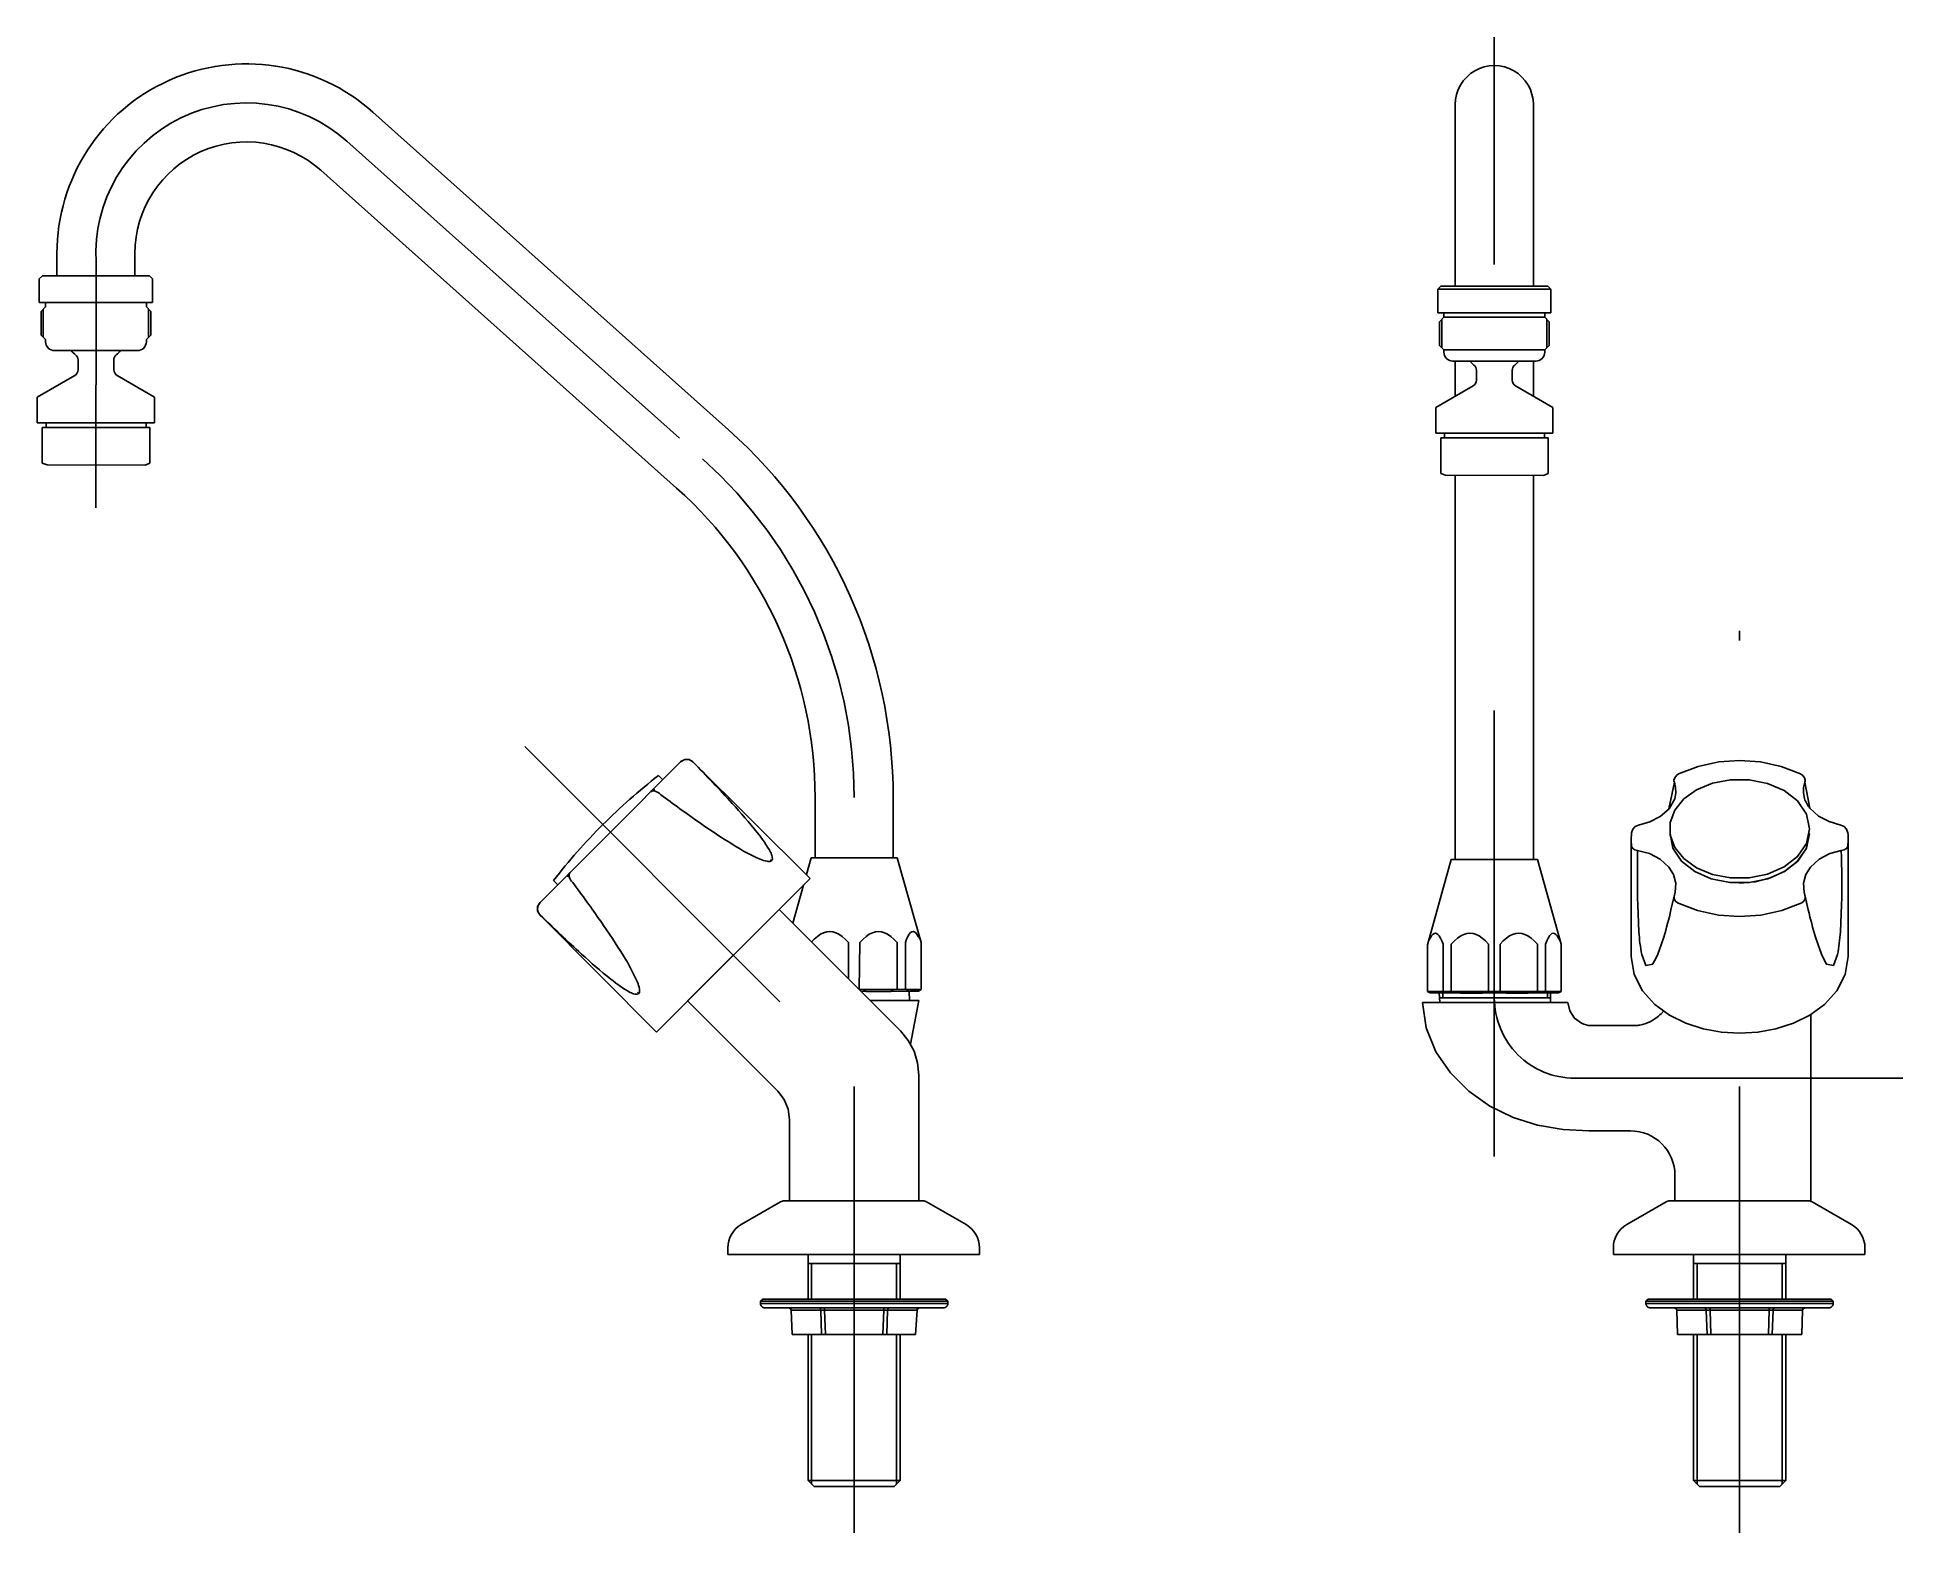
# Model space of a CAD drawing. Extents: x 6.557 to 6.975, y -0.089 to 0.247.
import ezdxf

# ---------------------------------------------------------------- set-up
doc = ezdxf.new("R2010")
doc.units = 0
doc.header["$LTSCALE"] = 0.2
doc.header["$MEASUREMENT"] = 0
doc.linetypes.add('AXES', pattern=[0.54, 0.3, -0.08, 0.08, -0.08])
doc.linetypes.add('CONTINU', pattern=[0])
doc.layers.get('0').update_dxf_attribs({"linetype": 'CONTINUOUS'})
doc.layers.add('DECA_EIXOS', color=5, linetype='AXES')

msp = doc.modelspace()

# ---------------------------------------------------------------- linework, layer by layer
at = {"linetype": 'CONTINU'}
for points in [[(6.63222, 0.23, 0.647942), (6.56142, 0.1983)], [(6.89245, 0.23167, 1.000025), (6.87495, 0.23167)], [(6.62057, 0.21694, 0.647943), (6.57892, 0.1983)], [(6.55887, 0.1785, 0.414214), (6.56087, 0.1765)], [(6.56464, 0.1765, 0.046263), (6.5656, 0.17557)], [(6.57473, 0.17557, 0.046026), (6.57569, 0.1765)], [(6.57947, 0.1765, 0.414214), (6.58147, 0.1785)], [(6.8724, 0.17617, 0.414214), (6.8744, 0.17417)], [(6.893, 0.17417, 0.414214), (6.895, 0.17617)], [(6.56542, 0.17094, 0.267952), (6.56617, 0.17224)], [(6.56617, 0.1744, 0.227736), (6.5656, 0.17557)], [(6.57473, 0.17557, 0.227756), (6.57417, 0.1744)], [(6.57417, 0.17224, 0.267941), (6.57492, 0.17094)], [(6.87818, 0.17417, 0.045659), (6.87913, 0.17326)], [(6.8797, 0.17208, 0.230802), (6.87913, 0.17326)], [(6.88827, 0.17325, 0.227722), (6.8877, 0.17208)], [(6.88827, 0.17325, 0.046026), (6.88922, 0.17417)], [(6.87895, 0.16861, 0.267952), (6.8797, 0.16991)], [(6.8877, 0.16991, 0.267941), (6.88845, 0.16861)], [(6.74892, 0.07632, 0.213636), (6.71202, 0.15875)], [(6.73142, 0.07632, 0.213636), (6.70036, 0.14569)], [(6.70407, 0.08426, 0.414465), (6.70125, 0.08427)], [(6.71844, 0.06843, 0.016029), (6.71282, 0.07499, 0.00848), (6.70407, 0.08426)], [(6.69633, 0.08125, 0.031509), (6.68381, 0.07022)], [(6.92406, 0.07974, -0.186324), (6.92398, 0.08017)], [(6.95334, 0.07974, 0.186366), (6.95343, 0.08017)], [(6.69511, 0.07796, 0.092556), (6.69457, 0.07758)], [(6.69457, 0.07758, -0.270777), (6.69554, 0.07773, -0.123806), (6.69678, 0.07697)], [(6.69492, 0.07777, -0.270414), (6.69547, 0.07806)], [(6.71325, 0.06558, -0.014715), (6.70547, 0.0707, -0.008307), (6.69678, 0.07697)], [(6.95323, 0.07612, 0.101361), (6.95446, 0.07389)], [(6.68381, 0.07022, 0.031509), (6.67278, 0.05771)], [(6.71844, 0.06843, -0.046923), (6.72142, 0.06407, -0.062361), (6.72182, 0.06299), (6.72185, 0.06252), (6.72168, 0.06217)], [(6.96305, 0.06682, 0.030229), (6.96296, 0.06842)], [(6.72168, 0.06217), (6.72142, 0.06201, -0.108249), (6.72066, 0.062, -0.053724), (6.71912, 0.06246, -0.039093), (6.71325, 0.06558)], [(6.91612, 0.04619), (6.91584, 0.05225, -0.00979), (6.91581, 0.06439)], [(6.96129, 0.04619), (6.96157, 0.05225, 0.009792), (6.9615, 0.06445)], [(6.67627, 0.05911, 0.270418), (6.67598, 0.05856)], [(6.67607, 0.05892, -0.092563), (6.67645, 0.05946)], [(6.67645, 0.05946, 0.270802), (6.6763, 0.05849, 0.12379), (6.67706, 0.05725)], [(6.68845, 0.04078, 0.014715), (6.68334, 0.04856, 0.008308), (6.67706, 0.05725)], [(6.66977, 0.04996, -0.414471), (6.66976, 0.05278)], [(6.92331, 0.05112, -0.016119), (6.92168, 0.04497), (6.92068, 0.04199)], [(6.9541, 0.05112, 0.016118), (6.95572, 0.04497), (6.95672, 0.04199)], [(6.6856, 0.03559, -0.016027), (6.67905, 0.04121, -0.008481), (6.66977, 0.04996)], [(6.91765, 0.03866), (6.91676, 0.04108, -0.030854), (6.91612, 0.04619)], [(6.95976, 0.03866), (6.96065, 0.04108, 0.030854), (6.96129, 0.04619)], [(6.92068, 0.04199, -0.033824), (6.91922, 0.03893), (6.91765, 0.03866)], [(6.95672, 0.04199, 0.033822), (6.95819, 0.03893), (6.95976, 0.03866)], [(6.69186, 0.03235), (6.69202, 0.03261, 0.10824), (6.69203, 0.03337, 0.053722), (6.69157, 0.03491, 0.039092), (6.68845, 0.04078)], [(6.6856, 0.03559, 0.046923), (6.68996, 0.03261, 0.062359), (6.69105, 0.03221), (6.69151, 0.03218), (6.69186, 0.03235)], [(6.90321, 0.02571, 0.108157), (6.90541, 0.02518)], [(6.91541, 0.02518, 0.041059), (6.91634, 0.02527)], [(6.91634, 0.02527, 0.070486), (6.91855, 0.026)], [(6.91855, 0.026, 0.084811), (6.92109, 0.02783)], [(6.9242, -0.00842, 0.414211), (6.9142, 0.00158)], [(6.72448, -0.01414, 0.131653), (6.72368, -0.01435)], [(6.75642, -0.01435, 0.131682), (6.75562, -0.01414)], [(6.92302, -0.01414, 0.131652), (6.92222, -0.01435)], [(6.95496, -0.01435, 0.131651), (6.95416, -0.01414)], [(6.71485, -0.01945, 0.267949), (6.71185, -0.02464)], [(6.76825, -0.02464, 0.267948), (6.76525, -0.01945)], [(6.91339, -0.01945, 0.267949), (6.91039, -0.02464)], [(6.96679, -0.02464, 0.267964), (6.96379, -0.01945)], [(6.71917, -0.03713, 0.414214), (6.72017, -0.03813)], [(6.76017, -0.03813, 0.414218), (6.76117, -0.03713)], [(6.9177, -0.03713, 0.41536), (6.91871, -0.03813)], [(6.9587, -0.03813, 0.415393), (6.9597, -0.03713)], [(6.72606, -0.0386, 0.398683), (6.72543, -0.03813)], [(6.72563, -0.03813), (6.72584, -0.03819, -0.239801), (6.72606, -0.0386)], [(6.73225, -0.03813), (6.73246, -0.03819, -0.239788), (6.73268, -0.0386)], [(6.74808, -0.03813), (6.74787, -0.03819, 0.239788), (6.74765, -0.0386)], [(6.7547, -0.03813), (6.75449, -0.03819, 0.239802), (6.75427, -0.0386)], [(6.7549, -0.03813, 0.398496), (6.75427, -0.0386)], [(6.9246, -0.0386, 0.39862), (6.92397, -0.03813)], [(6.92417, -0.03813), (6.92438, -0.03819, -0.239788), (6.9246, -0.0386)], [(6.93079, -0.03813), (6.931, -0.03819, -0.239804), (6.93122, -0.0386)], [(6.94662, -0.03813), (6.94641, -0.03819, 0.239789), (6.94619, -0.0386)], [(6.95324, -0.03813), (6.95303, -0.03819, 0.239801), (6.95281, -0.0386)], [(6.95344, -0.03813, 0.398573), (6.95281, -0.0386)]]:
    msp.add_lwpolyline(points, format="xyb", dxfattribs=at)
for points in [[(6.87495, 0.19097), (6.87495, 0.23167)], [(6.89245, 0.19097), (6.89245, 0.23167)], [(6.63222, 0.23), (6.71202, 0.15875)], [(6.62057, 0.21694), (6.70036, 0.14569)], [(6.56142, 0.1933), (6.56142, 0.1983)], [(6.57892, 0.1933), (6.57892, 0.1983)], [(6.55747, 0.19259), (6.55818, 0.1933)], [(6.55747, 0.1873), (6.55747, 0.19259)], [(6.57017, 0.1933), (6.55818, 0.1933)], [(6.56142, 0.1933), (6.56292, 0.1933)], [(6.57017, 0.1933), (6.58216, 0.1933)], [(6.57742, 0.1933), (6.57892, 0.1933)], [(6.58287, 0.19259), (6.58216, 0.1933)], [(6.58287, 0.1873), (6.58287, 0.19259)], [(6.871, 0.19026), (6.87171, 0.19097)], [(6.871, 0.19026), (6.8964, 0.19026)], [(6.871, 0.18497), (6.871, 0.19026)], [(6.87171, 0.19097), (6.89569, 0.19097)], [(6.87495, 0.19097), (6.89245, 0.19097)], [(6.8964, 0.19026), (6.89569, 0.19097)], [(6.8964, 0.18497), (6.8964, 0.19026)], [(6.55887, 0.1873), (6.55747, 0.1873)], [(6.57017, 0.1873), (6.55747, 0.1873)], [(6.55887, 0.18629), (6.55787, 0.18529)], [(6.55787, 0.17999), (6.55787, 0.18529)], [(6.55837, 0.17949), (6.55837, 0.1858)], [(6.55887, 0.18629), (6.55887, 0.1873)], [(6.57017, 0.1873), (6.58287, 0.1873)], [(6.58147, 0.18629), (6.58147, 0.1873)], [(6.58247, 0.1853), (6.58147, 0.18629)], [(6.58197, 0.17949), (6.58197, 0.1858)], [(6.58247, 0.17999), (6.58247, 0.1853)], [(6.8724, 0.18497), (6.871, 0.18497)], [(6.8837, 0.18497), (6.871, 0.18497)], [(6.8724, 0.18397), (6.8724, 0.18497)], [(6.8837, 0.18497), (6.8964, 0.18497)], [(6.895, 0.18397), (6.895, 0.18497)], [(6.55887, 0.17899), (6.55787, 0.17999)], [(6.58247, 0.17999), (6.58147, 0.17899)], [(6.8724, 0.18397), (6.8714, 0.18297)], [(6.8714, 0.17767), (6.8714, 0.18297)], [(6.8719, 0.17717), (6.8719, 0.18347)], [(6.8724, 0.18397), (6.895, 0.18397)], [(6.896, 0.18297), (6.895, 0.18397)], [(6.8955, 0.17717), (6.8955, 0.18347)], [(6.896, 0.17767), (6.896, 0.18297)], [(6.55887, 0.1785), (6.55887, 0.17899)], [(6.5702, 0.1765), (6.56087, 0.1765)], [(6.57947, 0.1765), (6.5702, 0.1765)], [(6.58147, 0.1785), (6.58147, 0.17899)], [(6.8724, 0.17667), (6.8714, 0.17767)], [(6.8724, 0.17617), (6.8724, 0.17667)], [(6.895, 0.17667), (6.8724, 0.17667)], [(6.896, 0.17767), (6.895, 0.17667)], [(6.895, 0.17617), (6.895, 0.17667)], [(6.56617, 0.17224), (6.56617, 0.1744)], [(6.57417, 0.17224), (6.57417, 0.1744)], [(6.8837, 0.17417), (6.8744, 0.17417)], [(6.87495, 0.1663), (6.87495, 0.17417)], [(6.8797, 0.16991), (6.8797, 0.17208)], [(6.893, 0.17417), (6.8837, 0.17417)], [(6.8877, 0.16991), (6.8877, 0.17208)], [(6.89245, 0.1663), (6.89245, 0.17417)], [(6.56542, 0.17094), (6.55703, 0.1661)], [(6.58331, 0.1661), (6.57492, 0.17094)], [(6.87895, 0.16861), (6.87056, 0.16377)], [(6.89684, 0.16377), (6.88845, 0.16861)], [(6.55703, 0.16029), (6.55703, 0.1661)], [(6.58331, 0.16029), (6.58331, 0.1661)], [(6.87056, 0.15796), (6.87056, 0.16377)], [(6.89684, 0.15796), (6.89684, 0.16377)], [(6.55703, 0.16029), (6.57019, 0.16029)], [(6.55815, 0.15927), (6.55815, 0.15128)], [(6.55815, 0.15927), (6.57018, 0.15926)], [(6.559, 0.16029), (6.559, 0.15927)], [(6.57018, 0.15926), (6.58225, 0.15925)], [(6.57019, 0.16029), (6.58331, 0.16029)], [(6.5814, 0.16029), (6.5814, 0.15925)], [(6.58225, 0.15925), (6.58225, 0.15125)], [(6.87056, 0.15796), (6.8837, 0.15796)], [(6.87169, 0.15695), (6.87168, 0.14895)], [(6.87169, 0.15695), (6.8837, 0.15693)], [(6.87254, 0.15796), (6.87254, 0.15695)], [(6.8837, 0.15796), (6.89684, 0.15796)], [(6.8837, 0.15693), (6.89579, 0.15692)], [(6.89494, 0.15796), (6.89494, 0.15693)], [(6.89579, 0.15692), (6.89578, 0.14893)], [(6.55815, 0.15128), (6.5592, 0.15087)], [(6.5592, 0.15087), (6.5812, 0.15085)], [(6.5812, 0.15085), (6.58225, 0.15125)], [(6.87168, 0.14895), (6.87273, 0.14855)], [(6.87273, 0.14855), (6.89473, 0.14853)], [(6.87495, 0.06242), (6.87495, 0.14854)], [(6.89245, 0.06242), (6.89245, 0.14853)], [(6.89473, 0.14853), (6.89578, 0.14893)], [(6.70125, 0.08427), (6.68551, 0.06852)], [(6.70407, 0.08426), (6.70321, 0.08486), (6.70218, 0.08484), (6.70125, 0.08427)], [(6.70407, 0.08426), (6.7303, 0.05817)], [(6.70407, 0.08426), (6.70905, 0.07906)], [(6.92502, 0.08158), (6.92941, 0.08329), (6.93401, 0.0843), (6.9387, 0.08462)], [(6.95238, 0.08158), (6.948, 0.08329), (6.9434, 0.0843), (6.9387, 0.08462)], [(6.69728, 0.0803), (6.69633, 0.08125)], [(6.92406, 0.07974), (6.92286, 0.07377)], [(6.92502, 0.08158), (6.92453, 0.08123), (6.92417, 0.08074), (6.92398, 0.08017)], [(6.92415, 0.07603), (6.92439, 0.07733), (6.92435, 0.07854), (6.92406, 0.07974)], [(6.95238, 0.08158), (6.95288, 0.08123), (6.95324, 0.08074), (6.95343, 0.08017)], [(6.95323, 0.07612), (6.95302, 0.07733), (6.95305, 0.07854), (6.95334, 0.07974)], [(6.95334, 0.07974), (6.95446, 0.07389)], [(6.73142, 0.06279), (6.73142, 0.07632)], [(6.74892, 0.06279), (6.74892, 0.07632)], [(6.92415, 0.07603), (6.92287, 0.07379), (6.9209, 0.07208), (6.91856, 0.07088), (6.91605, 0.07013)], [(6.95446, 0.07389), (6.95642, 0.07213), (6.95879, 0.0709), (6.96136, 0.07013)], [(6.66976, 0.05278), (6.68551, 0.06852)], [(6.91435, 0.06682), (6.91445, 0.06842)], [(6.91445, 0.06842), (6.91472, 0.0692), (6.91529, 0.0698), (6.91605, 0.07013)], [(6.92313, 0.06824), (6.92313, 0.0693)], [(6.92313, 0.06824), (6.9237, 0.06497), (6.92565, 0.06207), (6.92862, 0.05973), (6.93234, 0.05809), (6.93653, 0.05724), (6.94088, 0.05724), (6.94506, 0.05809), (6.94879, 0.05973), (6.95176, 0.06207), (6.95371, 0.06497), (6.9544, 0.06824)], [(6.9544, 0.06824), (6.95364, 0.06482), (6.95163, 0.06193), (6.94884, 0.05976), (6.94565, 0.05828), (6.94222, 0.05742), (6.9387, 0.05714)], [(6.96296, 0.06842), (6.96268, 0.0692), (6.96212, 0.0698), (6.96136, 0.07013)], [(6.73052, 0.06279), (6.72945, 0.05901)], [(6.73052, 0.06279), (6.74982, 0.06279)], [(6.73142, 0.06279), (6.74892, 0.06279)], [(6.74982, 0.06279), (6.75517, 0.04379)], [(6.91435, 0.06682), (6.91444, 0.06535)], [(6.91435, 0.06682), (6.91435, 0.04066)], [(6.91444, 0.06535), (6.91474, 0.06485), (6.91524, 0.06454), (6.91581, 0.06439)], [(6.91581, 0.06439), (6.91848, 0.06372), (6.92085, 0.06249), (6.92284, 0.0607)], [(6.9615, 0.06445), (6.95893, 0.06372), (6.95655, 0.06249), (6.95457, 0.0607)], [(6.96296, 0.06535), (6.96267, 0.06485), (6.96216, 0.06454), (6.9615, 0.06445)], [(6.96305, 0.06682), (6.96296, 0.06535)], [(6.96305, 0.06682), (6.96305, 0.04066)], [(6.72138, 0.06242), (6.72168, 0.06217)], [(6.87405, 0.06242), (6.8687, 0.04327)], [(6.8837, 0.06242), (6.87405, 0.06242)], [(6.8837, 0.06242), (6.89335, 0.06242)], [(6.89335, 0.06242), (6.8987, 0.04342)], [(6.92284, 0.0607), (6.92388, 0.05901), (6.92438, 0.0571), (6.92424, 0.05506)], [(6.95457, 0.0607), (6.95353, 0.05901), (6.95303, 0.0571), (6.95317, 0.05506)], [(6.67373, 0.05675), (6.67278, 0.05771)], [(6.7303, 0.05817), (6.71308, 0.04095)], [(6.72879, 0.05665), (6.72639, 0.04815)], [(6.92424, 0.05506), (6.92331, 0.05112)], [(6.92403, 0.05419), (6.92409, 0.05445)], [(6.92424, 0.05506), (6.92409, 0.05445)], [(6.95317, 0.05506), (6.9541, 0.05112)], [(6.95317, 0.05506), (6.95331, 0.05445)], [(6.95338, 0.05419), (6.95331, 0.05445)], [(6.66977, 0.04996), (6.66918, 0.05082), (6.66919, 0.05185), (6.66976, 0.05278)], [(6.70283, 0.03069), (6.72334, 0.0512)], [(6.75057, 0.02397), (6.72334, 0.0512)], [(6.92403, 0.05419), (6.92402, 0.05361), (6.92431, 0.0531), (6.92476, 0.05271)], [(6.92476, 0.05271), (6.92922, 0.05097), (6.93393, 0.04994), (6.9387, 0.04961)], [(6.95264, 0.05271), (6.94819, 0.05097), (6.94348, 0.04994), (6.9387, 0.04961)], [(6.95338, 0.05419), (6.95338, 0.05361), (6.95309, 0.0531), (6.95264, 0.05271)], [(6.9541, 0.05112), (6.95338, 0.05419)], [(6.66977, 0.04996), (6.69587, 0.02373)], [(6.66977, 0.04996), (6.67497, 0.04498)], [(6.73401, 0.04621), (6.73332, 0.046)], [(6.73469, 0.04627), (6.73401, 0.04621)], [(6.73538, 0.04621), (6.73469, 0.04627)], [(6.73607, 0.046), (6.73538, 0.04621)], [(6.74427, 0.046), (6.74495, 0.04621)], [(6.74495, 0.04621), (6.74564, 0.04627)], [(6.74564, 0.04627), (6.74632, 0.04621)], [(6.74632, 0.04621), (6.74701, 0.046)], [(6.75252, 0.04566), (6.75282, 0.04601)], [(6.75282, 0.04601), (6.7531, 0.04621)], [(6.7531, 0.04621), (6.75338, 0.04627)], [(6.75338, 0.04627), (6.75366, 0.04621)], [(6.75366, 0.04621), (6.75394, 0.04601)], [(6.75394, 0.04601), (6.75423, 0.04566)], [(6.73124, 0.04457), (6.73062, 0.04391)], [(6.73193, 0.04518), (6.73124, 0.04457)], [(6.73265, 0.04567), (6.73193, 0.04518)], [(6.73332, 0.046), (6.73265, 0.04567)], [(6.73676, 0.04566), (6.73607, 0.046)], [(6.73745, 0.04518), (6.73676, 0.04566)], [(6.73814, 0.04457), (6.73745, 0.04518)], [(6.73887, 0.04379), (6.73814, 0.04457)], [(6.73887, 0.03566), (6.73887, 0.04379)], [(6.74131, 0.03323), (6.74146, 0.04379)], [(6.74146, 0.04379), (6.74219, 0.04457)], [(6.74219, 0.04457), (6.74288, 0.04518)], [(6.74288, 0.04518), (6.74357, 0.04566)], [(6.74357, 0.04566), (6.74427, 0.046)], [(6.74701, 0.046), (6.74768, 0.04567)], [(6.74768, 0.04567), (6.7484, 0.04518)], [(6.7484, 0.04518), (6.74909, 0.04457)], [(6.74909, 0.04457), (6.74982, 0.04379)], [(6.74982, 0.03323), (6.74982, 0.04379)], [(6.75165, 0.04379), (6.75194, 0.04456)], [(6.75165, 0.03323), (6.75165, 0.04379)], [(6.75194, 0.04456), (6.75224, 0.04518)], [(6.75224, 0.04518), (6.75252, 0.04566)], [(6.75423, 0.04566), (6.75452, 0.04518)], [(6.75452, 0.04518), (6.75494, 0.04459)], [(6.75494, 0.04459), (6.75517, 0.04379)], [(6.75517, 0.03323), (6.75517, 0.04379)], [(6.86893, 0.04421), (6.8687, 0.04327)], [(6.8687, 0.03285), (6.8687, 0.04327)], [(6.86935, 0.0448), (6.86893, 0.04421)], [(6.86964, 0.04528), (6.86935, 0.0448)], [(6.86992, 0.04562), (6.86964, 0.04528)], [(6.87021, 0.04583), (6.86992, 0.04562)], [(6.87049, 0.0459), (6.87021, 0.04583)], [(6.87077, 0.04583), (6.87049, 0.0459)], [(6.87105, 0.04563), (6.87077, 0.04583)], [(6.87135, 0.04528), (6.87105, 0.04563)], [(6.87163, 0.0448), (6.87135, 0.04528)], [(6.87193, 0.04418), (6.87163, 0.0448)], [(6.87222, 0.04342), (6.87193, 0.04418)], [(6.87222, 0.03285), (6.87222, 0.04342)], [(6.87478, 0.0442), (6.87405, 0.04342)], [(6.87405, 0.03285), (6.87405, 0.04342)], [(6.87547, 0.0448), (6.87478, 0.0442)], [(6.87617, 0.04528), (6.87547, 0.0448)], [(6.87686, 0.04562), (6.87617, 0.04528)], [(6.87754, 0.04583), (6.87686, 0.04562)], [(6.87823, 0.0459), (6.87754, 0.04583)], [(6.87892, 0.04583), (6.87823, 0.0459)], [(6.8796, 0.04562), (6.87892, 0.04583)], [(6.88029, 0.04528), (6.8796, 0.04562)], [(6.88099, 0.0448), (6.88029, 0.04528)], [(6.8817, 0.04418), (6.88099, 0.0448)], [(6.88241, 0.04342), (6.8817, 0.04418)], [(6.88241, 0.03285), (6.88241, 0.04342)], [(6.885, 0.04342), (6.88571, 0.04418)], [(6.885, 0.03285), (6.885, 0.04342)], [(6.88571, 0.04418), (6.88641, 0.0448)], [(6.88641, 0.0448), (6.88711, 0.04528)], [(6.88711, 0.04528), (6.8878, 0.04562)], [(6.8878, 0.04562), (6.88849, 0.04583)], [(6.88849, 0.04583), (6.88918, 0.0459)], [(6.88918, 0.0459), (6.88985, 0.04583)], [(6.88985, 0.04583), (6.89055, 0.04562)], [(6.89055, 0.04562), (6.89122, 0.0453)], [(6.89122, 0.0453), (6.89194, 0.0448)], [(6.89194, 0.0448), (6.89262, 0.0442)], [(6.89262, 0.0442), (6.89336, 0.04342)], [(6.89336, 0.03285), (6.89336, 0.04342)], [(6.89519, 0.04342), (6.89548, 0.04418)], [(6.89519, 0.03285), (6.89519, 0.04342)], [(6.89548, 0.04418), (6.89577, 0.0448)], [(6.89577, 0.0448), (6.89606, 0.04528)], [(6.89606, 0.04528), (6.89635, 0.04562)], [(6.89635, 0.04562), (6.89663, 0.04583)], [(6.89663, 0.04583), (6.89692, 0.0459)], [(6.89692, 0.0459), (6.8972, 0.04583)], [(6.8972, 0.04583), (6.89749, 0.04562)], [(6.89749, 0.04562), (6.89777, 0.04528)], [(6.89777, 0.04528), (6.89806, 0.0448)], [(6.89806, 0.0448), (6.89848, 0.04421)], [(6.89848, 0.04421), (6.8987, 0.04342)], [(6.8987, 0.03285), (6.8987, 0.04342)], [(6.69587, 0.02373), (6.71308, 0.04095)], [(6.9387, 0.02344), (6.93461, 0.02369), (6.93056, 0.02444), (6.92666, 0.0257), (6.92298, 0.02751), (6.91966, 0.02993), (6.91691, 0.03299), (6.91503, 0.03662), (6.91435, 0.04066)], [(6.9387, 0.02344), (6.9428, 0.02369), (6.94685, 0.02444), (6.95075, 0.0257), (6.95443, 0.02751), (6.95775, 0.02993), (6.9605, 0.03299), (6.96237, 0.03662), (6.96305, 0.04066)], [(6.69161, 0.03265), (6.69186, 0.03235)], [(6.72303, 0.01049), (6.70283, 0.03069)], [(6.75517, 0.03323), (6.74131, 0.03323)], [(6.74217, 0.03323), (6.74131, 0.03323)], [(6.74174, 0.03279), (6.75458, 0.03289)], [(6.74288, 0.0328), (6.74217, 0.03323)], [(6.74362, 0.03281), (6.74288, 0.0328)], [(6.74362, 0.03281), (6.74427, 0.03281)], [(6.74374, 0.03079), (6.75465, 0.03079)], [(6.74427, 0.03281), (6.74495, 0.03282)], [(6.74495, 0.03282), (6.74564, 0.03282)], [(6.74564, 0.03282), (6.74631, 0.03283)], [(6.74631, 0.03283), (6.74699, 0.03283)], [(6.74699, 0.03283), (6.74769, 0.03284)], [(6.74769, 0.03284), (6.74838, 0.03284)], [(6.74838, 0.03284), (6.7491, 0.03323)], [(6.7491, 0.03323), (6.74982, 0.03323)], [(6.75165, 0.03323), (6.75194, 0.03323)], [(6.75194, 0.03323), (6.75252, 0.03279)], [(6.75225, 0.033), (6.75252, 0.03279)], [(6.75252, 0.03279), (6.75281, 0.03287)], [(6.75257, 0.03079), (6.75252, 0.03279)], [(6.75278, 0.02097), (6.75465, 0.03079)], [(6.75281, 0.03287), (6.75309, 0.03288)], [(6.75338, 0.03288), (6.75309, 0.03288)], [(6.75338, 0.03288), (6.75366, 0.03288)], [(6.75366, 0.03288), (6.75395, 0.03288)], [(6.75395, 0.03288), (6.75422, 0.03292)], [(6.75422, 0.03292), (6.75458, 0.03289)], [(6.75458, 0.03289), (6.75484, 0.03323)], [(6.75458, 0.03289), (6.75517, 0.03323)], [(6.75484, 0.03323), (6.75517, 0.03323)], [(6.8676, 0.03038), (6.8684, 0.02466), (6.87061, 0.01932), (6.87391, 0.01458), (6.87801, 0.0105), (6.88272, 0.00714), (6.88789, 0.00456), (6.89341, 0.00282), (6.89912, 0.00188), (6.9049, 0.00158)], [(6.88373, 0.03038), (6.8676, 0.03038)], [(6.8837, 0.03285), (6.8687, 0.03285)], [(6.86929, 0.03251), (6.8687, 0.03285)], [(6.86903, 0.03285), (6.8687, 0.03285)], [(6.86929, 0.03251), (6.86903, 0.03285)], [(6.86964, 0.03255), (6.86929, 0.03251)], [(6.8837, 0.03242), (6.86929, 0.03251)], [(6.86993, 0.03251), (6.86964, 0.03255)], [(6.87021, 0.0325), (6.86993, 0.03251)], [(6.87054, 0.0325), (6.87021, 0.0325)], [(6.87106, 0.0325), (6.87077, 0.0325)], [(6.87133, 0.0325), (6.87106, 0.0325)], [(6.8715, 0.03038), (6.87133, 0.0325)], [(6.87162, 0.03249), (6.87133, 0.0325)], [(6.87142, 0.03138), (6.8963, 0.03138)], [(6.87222, 0.03285), (6.87162, 0.03249)], [(6.87222, 0.03285), (6.87192, 0.03272)], [(6.87215, 0.03138), (6.87215, 0.03249)], [(6.87476, 0.03285), (6.87405, 0.03285)], [(6.87547, 0.03263), (6.87476, 0.03285)], [(6.87619, 0.03247), (6.87547, 0.03263)], [(6.87688, 0.03246), (6.87619, 0.03247)], [(6.87756, 0.03246), (6.87688, 0.03246)], [(6.87823, 0.03245), (6.87756, 0.03246)], [(6.87892, 0.03245), (6.87823, 0.03245)], [(6.8796, 0.03244), (6.87892, 0.03245)], [(6.88029, 0.03244), (6.8796, 0.03244)], [(6.88097, 0.03243), (6.88029, 0.03244)], [(6.88168, 0.03285), (6.88097, 0.03243)], [(6.88241, 0.03285), (6.88168, 0.03285)], [(6.8837, 0.03285), (6.8987, 0.03285)], [(6.8837, 0.03242), (6.89811, 0.03251)], [(6.90021, 0.03038), (6.88373, 0.03038)], [(6.885, 0.03285), (6.88573, 0.03285)], [(6.88573, 0.03285), (6.88644, 0.03243)], [(6.88644, 0.03243), (6.88714, 0.03244)], [(6.88714, 0.03244), (6.88782, 0.03244)], [(6.88782, 0.03244), (6.8885, 0.03245)], [(6.8885, 0.03245), (6.88918, 0.03245)], [(6.88918, 0.03245), (6.88986, 0.03246)], [(6.88986, 0.03246), (6.89055, 0.03246)], [(6.89055, 0.03246), (6.89124, 0.03247)], [(6.89124, 0.03247), (6.89194, 0.03263)], [(6.89194, 0.03263), (6.89264, 0.03285)], [(6.89264, 0.03285), (6.89336, 0.03285)], [(6.89519, 0.03285), (6.8954, 0.03285)], [(6.8954, 0.03285), (6.89565, 0.03249)], [(6.89565, 0.03249), (6.89607, 0.0325)], [(6.89565, 0.03138), (6.89565, 0.03249)], [(6.89607, 0.0325), (6.8963, 0.0325)], [(6.8963, 0.03038), (6.8963, 0.0325)], [(6.8963, 0.0325), (6.89664, 0.0325)], [(6.89687, 0.0325), (6.8972, 0.0325)], [(6.8972, 0.0325), (6.89748, 0.03251)], [(6.89748, 0.03251), (6.89777, 0.03255)], [(6.89777, 0.03255), (6.89811, 0.03251)], [(6.89811, 0.03251), (6.8987, 0.03285)], [(6.89811, 0.03251), (6.89838, 0.03285)], [(6.89838, 0.03285), (6.8987, 0.03285)], [(6.90021, 0.03038), (6.90061, 0.02845), (6.90166, 0.02684), (6.90321, 0.02571)], [(6.90541, 0.02518), (6.91541, 0.02518)], [(6.92109, 0.02783), (6.92167, 0.02847)], [(6.9547, 0.02771), (6.9547, -0.01423)], [(6.9547, 0.02771), (6.9547, 0.0139)], [(6.75231, 0.02184), (6.75057, 0.02397)], [(6.7536, 0.01943), (6.75231, 0.02184)], [(6.75439, 0.01682), (6.7536, 0.01943)], [(6.75467, 0.01407), (6.75439, 0.01682)], [(6.75467, -0.01414), (6.75467, 0.01407)], [(6.72446, 0.00863), (6.72303, 0.01049)], [(6.72536, 0.00647), (6.72446, 0.00863)], [(6.72567, 0.00413), (6.72536, 0.00647)], [(6.72567, -0.01414), (6.72567, 0.00413)], [(6.9049, 0.00158), (6.90545, 0.00158)], [(6.9142, 0.00158), (6.90545, 0.00158)], [(6.72567, -0.01216), (6.72567, -0.01414)], [(6.9242, -0.01414), (6.9242, -0.00842)], [(6.9242, -0.01216), (6.9242, -0.01414)], [(6.72368, -0.01435), (6.71485, -0.01945)], [(6.75585, -0.01414), (6.72448, -0.01414)], [(6.75467, -0.01414), (6.72567, -0.01414)], [(6.75153, -0.01414), (6.74017, -0.01414)], [(6.75642, -0.01435), (6.76525, -0.01945)], [(6.92222, -0.01435), (6.91339, -0.01945)], [(6.95439, -0.01414), (6.92302, -0.01414)], [(6.9532, -0.01414), (6.9242, -0.01414)], [(6.95007, -0.01414), (6.9387, -0.01414)], [(6.95496, -0.01435), (6.96379, -0.01945)], [(6.71185, -0.02464), (6.71185, -0.02614)], [(6.76825, -0.02464), (6.76825, -0.02614)], [(6.91039, -0.02464), (6.91039, -0.02614)], [(6.96679, -0.02464), (6.96679, -0.02614)], [(6.71185, -0.02614), (6.76825, -0.02614)], [(6.72984, -0.03613), (6.72984, -0.02614)], [(6.75049, -0.02814), (6.72984, -0.02814)], [(6.73064, -0.03613), (6.73064, -0.02814)], [(6.74969, -0.03613), (6.74969, -0.02814)], [(6.75049, -0.03613), (6.75049, -0.02614)], [(6.91039, -0.02614), (6.96679, -0.02614)], [(6.92838, -0.03613), (6.92838, -0.02614)], [(6.94903, -0.02814), (6.92838, -0.02814)], [(6.92918, -0.03613), (6.92918, -0.02814)], [(6.94823, -0.03613), (6.94823, -0.02814)], [(6.94903, -0.03613), (6.94903, -0.02614)], [(6.71917, -0.03663), (6.71967, -0.03613)], [(6.71917, -0.03663), (6.76117, -0.03663)], [(6.71917, -0.03713), (6.71917, -0.03663)], [(6.71917, -0.03713), (6.76117, -0.03713)], [(6.71967, -0.03613), (6.76067, -0.03613)], [(6.74017, -0.03813), (6.74017, -0.03613)], [(6.76067, -0.03613), (6.76117, -0.03663)], [(6.76117, -0.03713), (6.76117, -0.03663)], [(6.9177, -0.03663), (6.9182, -0.03613)], [(6.9177, -0.03713), (6.9177, -0.03663)], [(6.9177, -0.03663), (6.9597, -0.03663)], [(6.9177, -0.03713), (6.9597, -0.03713)], [(6.9182, -0.03613), (6.9592, -0.03613)], [(6.9387, -0.03813), (6.9387, -0.03613)], [(6.9592, -0.03613), (6.9597, -0.03663)], [(6.9597, -0.03713), (6.9597, -0.03663)], [(6.72017, -0.03813), (6.76017, -0.03813)], [(6.72606, -0.0386), (6.73268, -0.0386)], [(6.72606, -0.0386), (6.72626, -0.04412)], [(6.73355, -0.0386), (6.73268, -0.0386)], [(6.73268, -0.0386), (6.73285, -0.04412)], [(6.73355, -0.0386), (6.73355, -0.03813)], [(6.73355, -0.0386), (6.74679, -0.0386)], [(6.73355, -0.0386), (6.73371, -0.04412)], [(6.74662, -0.04412), (6.74679, -0.0386)], [(6.74679, -0.0386), (6.74679, -0.03813)], [(6.74679, -0.0386), (6.74765, -0.0386)], [(6.74748, -0.04412), (6.74765, -0.0386)], [(6.74765, -0.0386), (6.75427, -0.0386)], [(6.75394, -0.04412), (6.75427, -0.0386)], [(6.91871, -0.03813), (6.9587, -0.03813)], [(6.9246, -0.0386), (6.9248, -0.04412)], [(6.9246, -0.0386), (6.93122, -0.0386)], [(6.93208, -0.0386), (6.93122, -0.0386)], [(6.93122, -0.0386), (6.93139, -0.04412)], [(6.93208, -0.0386), (6.93208, -0.03813)], [(6.93208, -0.0386), (6.93225, -0.04412)], [(6.93208, -0.0386), (6.94532, -0.0386)], [(6.94516, -0.04412), (6.94532, -0.0386)], [(6.94532, -0.0386), (6.94532, -0.03813)], [(6.94532, -0.0386), (6.94619, -0.0386)], [(6.94602, -0.04412), (6.94619, -0.0386)], [(6.94619, -0.0386), (6.95281, -0.0386)], [(6.95261, -0.04412), (6.95281, -0.0386)], [(6.72626, -0.04412), (6.75394, -0.04412)], [(6.72984, -0.07681), (6.72984, -0.04412)], [(6.73064, -0.07761), (6.73064, -0.04412)], [(6.74969, -0.07761), (6.74969, -0.04412)], [(6.75049, -0.07681), (6.75049, -0.04412)], [(6.9248, -0.04412), (6.95261, -0.04412)], [(6.92838, -0.07681), (6.92838, -0.04412)], [(6.92918, -0.07761), (6.92918, -0.04412)], [(6.94823, -0.07761), (6.94823, -0.04412)], [(6.94903, -0.07681), (6.94903, -0.04412)], [(6.75049, -0.07681), (6.72984, -0.07681)], [(6.73117, -0.07814), (6.72984, -0.07681)], [(6.74917, -0.07814), (6.73117, -0.07814)], [(6.75049, -0.07681), (6.74917, -0.07814)], [(6.9297, -0.07814), (6.92838, -0.07681)], [(6.94903, -0.07681), (6.92838, -0.07681)], [(6.9477, -0.07814), (6.9297, -0.07814)], [(6.94903, -0.07681), (6.9477, -0.07814)]]:
    msp.add_lwpolyline(points, dxfattribs=at)
msp.add_lwpolyline([(6.9544, 0.0693), (6.95369, 0.07261), (6.9517, 0.07553), (6.94869, 0.07786), (6.94497, 0.07948), (6.94085, 0.0803), (6.93664, 0.0803), (6.93262, 0.07953), (6.92906, 0.07806), (6.92619, 0.076), (6.92417, 0.0735), (6.92313, 0.07073), (6.92313, 0.06787), (6.92417, 0.0651), (6.92619, 0.0626), (6.92906, 0.06054), (6.93262, 0.05907), (6.93664, 0.05829), (6.94085, 0.0583), (6.94497, 0.05912), (6.94869, 0.06073), (6.9517, 0.06307), (6.95369, 0.06599)], close=True, dxfattribs=at)
at = {"layer": 'DECA_EIXOS'}
for points in [[(6.8837, -0.0042), (6.8837, 0.24675)], [(6.62639, 0.22347), (6.70617, 0.15223)], [(6.57017, 0.14123), (6.57022, 0.19633)], [(6.9387, -0.08852), (6.9387, 0.11368)], [(6.7235, 0.03053), (6.66631, 0.08772)], [(6.74017, -0.08852), (6.74017, 0.07632)], [(6.97526, 0.01338), (6.90172, 0.01338)]]:
    msp.add_lwpolyline(points, dxfattribs=at)
for points in [[(6.62639, 0.22347, 0.668804), (6.57022, 0.19633)], [(6.74017, 0.07632, 0.213687), (6.70617, 0.15223)], [(6.8837, 0.03138, 0.414447), (6.90172, 0.01338)]]:
    msp.add_lwpolyline(points, format="xyb", dxfattribs=at)

doc.saveas('drawing.dxf')
